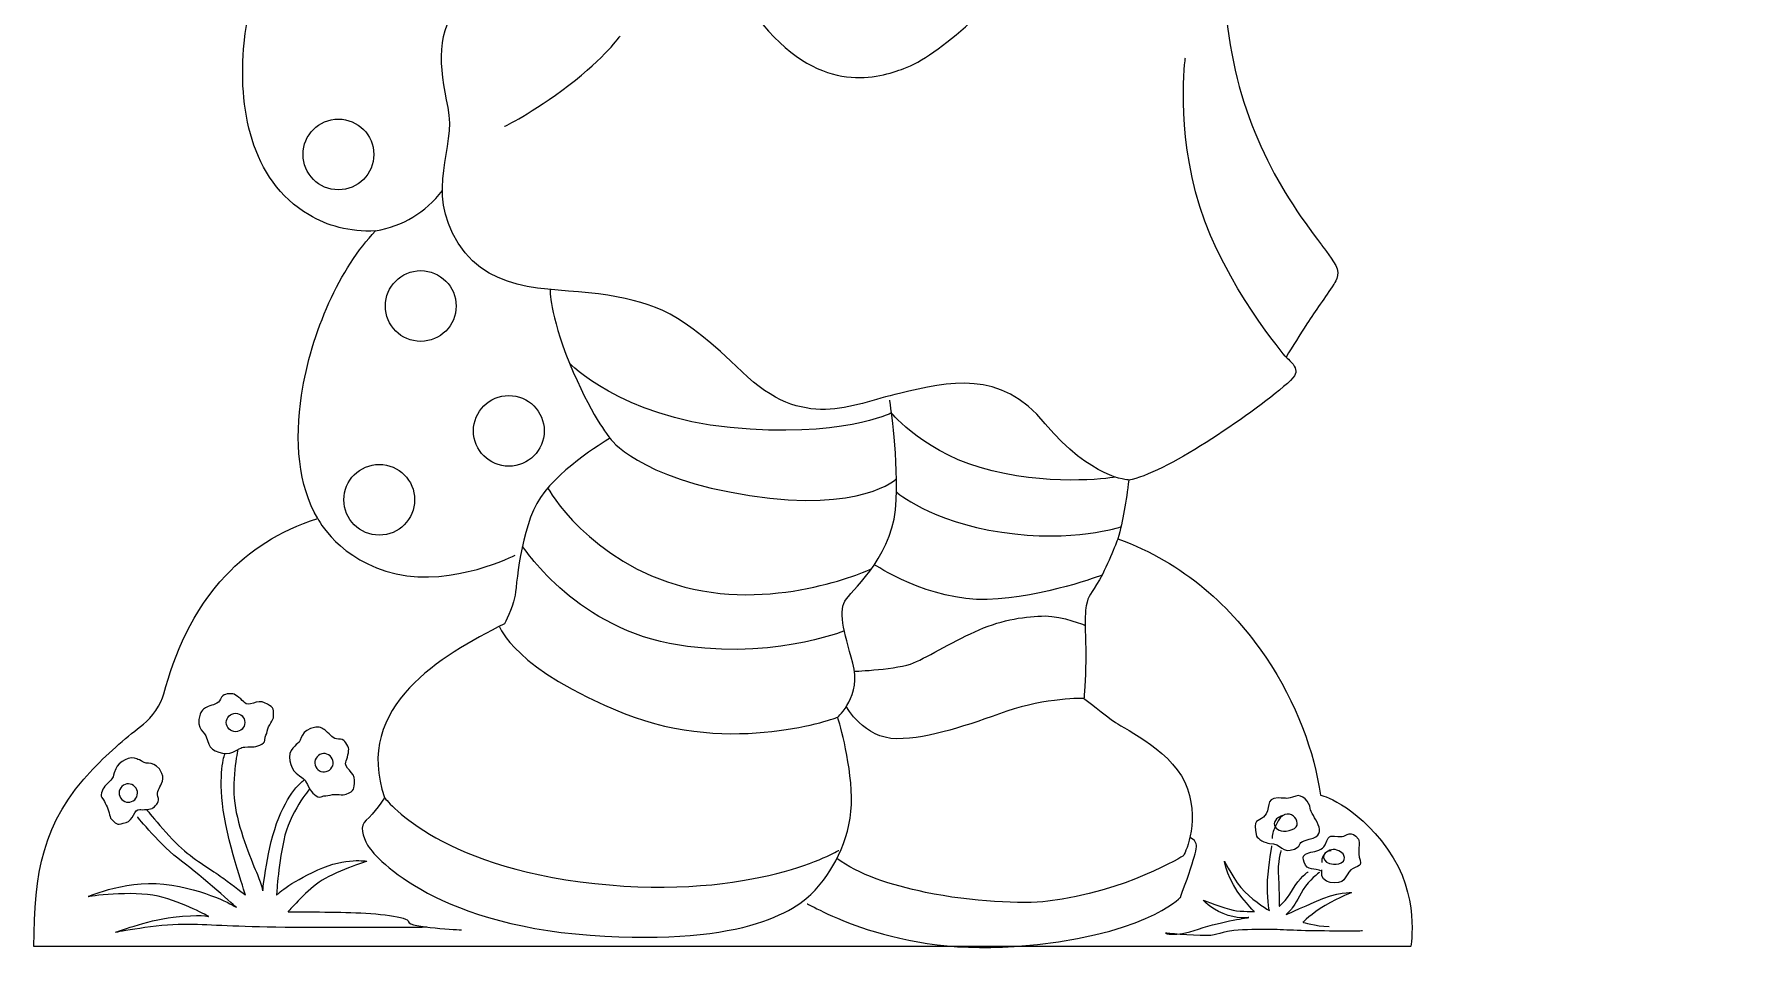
# Model space of a CAD drawing. Header units: centimetres. Extents: x -4.9 to 0.27, y 3.26 to 11.11.
# Drawn here: x -4.9 to 0.27, y 3.26 to 6.07 of the extents above; entities that cross this region are included whole.
import ezdxf

# ---------------------------------------------------------------- set-up
doc = ezdxf.new("R2010")
doc.units = ezdxf.units.CM
doc.header["$MEASUREMENT"] = 0
doc.layers.add('Layer 1', color=7, linetype='Continuous')

msp = doc.modelspace()

# ---------------------------------------------------------------- linework, layer by layer
at = {"layer": 'Layer 1', "color": 140, "lineweight": 9}
for centre, major_axis in [((-3.97601, 5.69934), (0, 0.10783)), ((-3.72515, 5.23726), (0, 0.10783)), ((-3.45669, 4.85657), (0, 0.10783)), ((-3.85168, 4.64643), (0, 0.10783)), ((-4.2896, 3.9675), (0, 0.02806))]:
    msp.add_ellipse(centre, major_axis=major_axis, ratio=1, dxfattribs=at)
at = {"layer": 'Layer 1', "color": 240, "lineweight": 9}
msp.add_open_spline([(-3.03669, 10.28664), (-3.05886, 10.40665), (-3.04176, 10.52681), (-2.99245, 10.61929), (-2.99245, 10.61929), (-2.94226, 10.71338), (-2.85872, 10.77883), (-2.74924, 10.78628), (-2.74924, 10.78628), (-2.70774, 10.78911), (-2.66509, 10.78342), (-2.62409, 10.77076), (-2.62409, 10.77076), (-2.57431, 10.71295), (-2.51425, 10.68523), (-2.45302, 10.68545), (-2.45302, 10.68545), (-2.39227, 10.68566), (-2.34124, 10.70422), (-2.29901, 10.74408), (-2.29901, 10.74408), (-2.25669, 10.78403), (-2.22321, 10.84542), (-2.22534, 10.90605), (-2.22534, 10.90605), (-2.22775, 10.97454), (-2.27105, 11.02186), (-2.32753, 11.04808), (-2.32753, 11.04808), (-2.39562, 11.07968), (-2.48293, 11.08067), (-2.54102, 11.05129), (-2.54102, 11.05129), (-2.70768, 11.10604), (-2.86444, 11.10103), (-2.99476, 11.04197), (-2.99476, 11.04197), (-3.1319, 10.9798), (-3.23979, 10.85775), (-3.29909, 10.68245), (-3.29909, 10.68245), (-3.33284, 10.58269), (-3.34769, 10.51182), (-3.34861, 10.36467), (-3.34861, 10.36467), (-3.41884, 10.39136), (-3.49546, 10.3822), (-3.54277, 10.31068), (-3.54277, 10.31068), (-3.59008, 10.23916), (-3.58237, 10.13462), (-3.57027, 10.0444), (-3.57027, 10.0444), (-3.55816, 9.95418), (-3.52847, 9.91457), (-3.52847, 9.91457), (-3.52847, 9.91457), (-3.5291, 9.89233), (-3.53516, 9.84138), (-3.49712, 9.75996), (-3.49712, 9.75996), (-3.51786, 9.7262), (-3.56208, 9.72201), (-3.59418, 9.72938), (-3.59418, 9.72938), (-3.6342, 9.73856), (-3.6658, 9.78109), (-3.69464, 9.80889), (-3.69464, 9.80889), (-3.72347, 9.8367), (-3.81015, 9.8925), (-3.91909, 9.86388), (-3.91909, 9.86388), (-4.02802, 9.83527), (-4.15343, 9.70214), (-4.21394, 9.61631), (-4.21394, 9.61631), (-4.29819, 9.49684), (-4.35226, 9.40248), (-4.36434, 9.2892), (-4.36434, 9.2892), (-4.37078, 9.22873), (-4.36527, 9.16286), (-4.34597, 9.08489), (-4.34597, 9.08489), (-4.34597, 9.08489), (-4.40429, 8.92974), (-4.25685, 8.87582), (-4.25685, 8.87582), (-4.10941, 8.82191), (-3.96307, 8.93855), (-3.96527, 9.03537), (-3.96527, 9.03537), (-3.96748, 9.13219), (-4.0368, 9.1839), (-4.0709, 9.1905), (-4.0709, 9.1905), (-4.10501, 9.19711), (-4.11381, 9.19821), (-4.11381, 9.19821), (-4.11381, 9.19821), (-4.11381, 9.19821), (-4.12483, 9.23447), (-4.06871, 9.34121), (-4.06871, 9.34121), (-4.01259, 9.44793), (-3.90256, 9.52385), (-3.84975, 9.52275), (-3.84975, 9.52275), (-3.79695, 9.52165), (-3.77055, 9.45893), (-3.76944, 9.43253), (-3.76944, 9.43253), (-3.76834, 9.40612), (-3.76944, 9.39512), (-3.76944, 9.39512), (-3.76944, 9.39512), (-3.76944, 9.39512), (-3.88939, 9.21356), (-3.9554, 8.81967), (-3.9554, 8.81967), (-4.00803, 8.50562), (-3.96243, 8.08082), (-3.77375, 7.71574), (-3.77375, 7.71574), (-3.66938, 7.51377), (-3.5212, 7.33008), (-3.32165, 7.19351), (-3.32165, 7.19351), (-3.44557, 7.14056), (-3.66493, 7.04169), (-3.81896, 6.88764), (-3.81896, 6.88764), (-3.973, 6.7336), (-4.23265, 6.3595), (-4.26345, 6.03823), (-4.26345, 6.03823), (-4.28199, 5.84495), (-4.24621, 5.62281), (-4.06556, 5.51496), (-4.06556, 5.51496), (-4.01014, 5.48188), (-3.94261, 5.46268), (-3.86272, 5.46613), (-3.86272, 5.46613), (-3.96975, 5.35524), (-4.05946, 5.15825), (-4.08842, 4.9659), (-4.08842, 4.9659), (-4.10944, 4.82634), (-4.09849, 4.6892), (-4.039, 4.5892), (-4.039, 4.5892), (-4.15805, 4.55224), (-4.24903, 4.49041), (-4.31862, 4.41663), (-4.31862, 4.41663), (-4.42089, 4.3082), (-4.47696, 4.17389), (-4.50798, 4.05476), (-4.50798, 4.05476), (-4.51599, 4.024), (-4.54413, 3.98188), (-4.57041, 3.96201), (-4.57041, 3.96201), (-4.61553, 3.9279), (-4.67221, 3.88003), (-4.7242, 3.82528), (-4.7242, 3.82528), (-4.88054, 3.66069), (-4.90274, 3.50983), (-4.90378, 3.28426), (-4.90378, 3.28426), (-2.65708, 3.28426), (-2.82773, 3.28426), (-0.70851, 3.28426), (-0.70851, 3.28426), (-0.70851, 3.28426), (-0.67766, 3.44047), (-0.77888, 3.5813), (-0.77888, 3.5813), (-0.8801, 3.72213), (-0.98352, 3.74634), (-0.98352, 3.74634), (-0.98352, 3.74634), (-1.00151, 3.87521), (-1.05608, 4.02722), (-1.15012, 4.16628), (-1.15012, 4.16628), (-1.25332, 4.31886), (-1.39822, 4.45374), (-1.6004, 4.52755), (-1.6004, 4.52755), (-1.58538, 4.58322), (-1.57501, 4.64256), (-1.56775, 4.70678), (-1.56775, 4.70678), (-1.46285, 4.72333), (-1.20436, 4.89759), (-1.08392, 5.00129), (-1.08392, 5.00129), (-1.05532, 5.0277), (-1.05642, 5.0343), (-1.06082, 5.0486), (-1.06082, 5.0486), (-1.06522, 5.06291), (-1.08834, 5.08161), (-1.08834, 5.08161), (-1.08834, 5.08161), (-1.06725, 5.1153), (-1.04615, 5.14901), (-1.02506, 5.1827), (-1.02506, 5.1827), (-0.99755, 5.22304), (-0.97004, 5.26339), (-0.94254, 5.30373), (-0.94254, 5.30373), (-0.94254, 5.30373), (-0.91943, 5.33232), (-0.93703, 5.36094), (-0.93703, 5.36094), (-0.95464, 5.38955), (-0.97995, 5.42365), (-0.97995, 5.42365), (-0.97995, 5.42365), (-1.04837, 5.51171), (-1.11348, 5.61028), (-1.16515, 5.72454), (-1.16515, 5.72454), (-1.21635, 5.83779), (-1.25437, 5.96649), (-1.26932, 6.11569), (-1.26932, 6.11569), (-1.16352, 6.1199), (-1.08744, 6.11752), (-0.97224, 6.21581), (-0.97224, 6.21581), (-0.91537, 6.21288), (-0.87818, 6.21025), (-0.80226, 6.27737), (-0.80226, 6.27737), (-0.72634, 6.34448), (-0.65152, 6.46552), (-0.65152, 6.46552), (-0.65152, 6.46552), (-0.65152, 6.46552), (-0.57777, 6.38299), (-0.43694, 6.42149), (-0.43694, 6.42149), (-0.23895, 6.47563), (-0.21932, 6.66454), (-0.20266, 6.83619), (-0.20266, 6.83619), (-0.08536, 6.82546), (0.01372, 6.82473), (0.09749, 6.91761), (0.09749, 6.91761), (0.12126, 6.94397), (0.13905, 6.97406), (0.14511, 7.00348), (0.14511, 7.00348), (0.16052, 7.07829), (0.13851, 7.13441), (0.13851, 7.13441), (0.13851, 7.13441), (0.13851, 7.13441), (0.26944, 7.21799), (0.27165, 7.40064), (0.27165, 7.40064), (0.27385, 7.58329), (0.17923, 7.59648), (0.17923, 7.59648), (0.17923, 7.59648), (0.17923, 7.59648), (0.19936, 7.62119), (0.21059, 7.66447), (0.21059, 7.66447), (0.22209, 7.70883), (0.22425, 7.7727), (0.18583, 7.84954), (0.18583, 7.84954), (0.10991, 7.98598), (-0.01333, 7.96507), (-0.01333, 7.96507), (-0.01333, 7.96507), (-0.03261, 8.19196), (-0.24399, 8.28169), (-0.45011, 8.21592), (-0.45011, 8.21592), (-0.48414, 8.38603), (-0.55198, 8.58591), (-0.75143, 8.59605), (-0.75143, 8.59605), (-0.86443, 8.6018), (-0.9981, 8.50892), (-1.03766, 8.39964), (-1.03766, 8.39964), (-1.03766, 8.39964), (-1.10585, 8.47334), (-1.22909, 8.47114), (-1.22909, 8.47114), (-1.35232, 8.46893), (-1.41284, 8.41392), (-1.41284, 8.41392), (-1.41284, 8.41392), (-1.41803, 8.5445), (-1.45943, 8.60992), (-1.53384, 8.75713), (-1.53384, 8.75713), (-1.5993, 8.99006), (-1.73312, 9.44397), (-1.92936, 9.66535), (-1.92936, 9.66535), (-2.11343, 9.873), (-2.38057, 10.00623), (-2.63516, 10.00732), (-2.63516, 10.00732), (-2.63516, 10.00732), (-2.58564, 10.23145), (-2.69126, 10.39208), (-2.69126, 10.39208), (-2.73285, 10.45534), (-2.7787, 10.48466), (-2.82551, 10.48429), (-2.82551, 10.48429), (-2.89759, 10.48371), (-2.97199, 10.41271), (-3.03669, 10.28664)], degree=3, knots=[0, 0, 0, 0, 0.0120482, 0.0120482, 0.0120482, 0.0120482, 0.0240964, 0.0240964, 0.0240964, 0.0240964, 0.0361446, 0.0361446, 0.0361446, 0.0361446, 0.0481928, 0.0481928, 0.0481928, 0.0481928, 0.060241, 0.060241, 0.060241, 0.060241, 0.0722892, 0.0722892, 0.0722892, 0.0722892, 0.0843373, 0.0843373, 0.0843373, 0.0843373, 0.0963855, 0.0963855, 0.0963855, 0.0963855, 0.1084337, 0.1084337, 0.1084337, 0.1084337, 0.1204819, 0.1204819, 0.1204819, 0.1204819, 0.1325301, 0.1325301, 0.1325301, 0.1325301, 0.1445783, 0.1445783, 0.1445783, 0.1445783, 0.1566265, 0.1566265, 0.1566265, 0.1566265, 0.1686747, 0.1686747, 0.1686747, 0.1686747, 0.1807229, 0.1807229, 0.1807229, 0.1807229, 0.1927711, 0.1927711, 0.1927711, 0.1927711, 0.2048193, 0.2048193, 0.2048193, 0.2048193, 0.2168675, 0.2168675, 0.2168675, 0.2168675, 0.2289157, 0.2289157, 0.2289157, 0.2289157, 0.2409639, 0.2409639, 0.2409639, 0.2409639, 0.253012, 0.253012, 0.253012, 0.253012, 0.2650602, 0.2650602, 0.2650602, 0.2650602, 0.2771084, 0.2771084, 0.2771084, 0.2771084, 0.2891566, 0.2891566, 0.2891566, 0.2891566, 0.3012048, 0.3012048, 0.3012048, 0.3012048, 0.313253, 0.313253, 0.313253, 0.313253, 0.3253012, 0.3253012, 0.3253012, 0.3253012, 0.3373494, 0.3373494, 0.3373494, 0.3373494, 0.3493976, 0.3493976, 0.3493976, 0.3493976, 0.3614458, 0.3614458, 0.3614458, 0.3614458, 0.373494, 0.373494, 0.373494, 0.373494, 0.3855422, 0.3855422, 0.3855422, 0.3855422, 0.3975904, 0.3975904, 0.3975904, 0.3975904, 0.4096386, 0.4096386, 0.4096386, 0.4096386, 0.4216867, 0.4216867, 0.4216867, 0.4216867, 0.4337349, 0.4337349, 0.4337349, 0.4337349, 0.4457831, 0.4457831, 0.4457831, 0.4457831, 0.4578313, 0.4578313, 0.4578313, 0.4578313, 0.4698795, 0.4698795, 0.4698795, 0.4698795, 0.4819277, 0.4819277, 0.4819277, 0.4819277, 0.4939759, 0.4939759, 0.4939759, 0.4939759, 0.5060241, 0.5060241, 0.5060241, 0.5060241, 0.5180723, 0.5180723, 0.5180723, 0.5180723, 0.5301205, 0.5301205, 0.5301205, 0.5301205, 0.5421687, 0.5421687, 0.5421687, 0.5421687, 0.5542169, 0.5542169, 0.5542169, 0.5542169, 0.5662651, 0.5662651, 0.5662651, 0.5662651, 0.5783133, 0.5783133, 0.5783133, 0.5783133, 0.5903614, 0.5903614, 0.5903614, 0.5903614, 0.6024096, 0.6024096, 0.6024096, 0.6024096, 0.6144578, 0.6144578, 0.6144578, 0.6144578, 0.626506, 0.626506, 0.626506, 0.626506, 0.6385542, 0.6385542, 0.6385542, 0.6385542, 0.6506024, 0.6506024, 0.6506024, 0.6506024, 0.6626506, 0.6626506, 0.6626506, 0.6626506, 0.6746988, 0.6746988, 0.6746988, 0.6746988, 0.686747, 0.686747, 0.686747, 0.686747, 0.6987952, 0.6987952, 0.6987952, 0.6987952, 0.7108434, 0.7108434, 0.7108434, 0.7108434, 0.7228916, 0.7228916, 0.7228916, 0.7228916, 0.7349398, 0.7349398, 0.7349398, 0.7349398, 0.746988, 0.746988, 0.746988, 0.746988, 0.7590361, 0.7590361, 0.7590361, 0.7590361, 0.7710843, 0.7710843, 0.7710843, 0.7710843, 0.7831325, 0.7831325, 0.7831325, 0.7831325, 0.7951807, 0.7951807, 0.7951807, 0.7951807, 0.8072289, 0.8072289, 0.8072289, 0.8072289, 0.8192771, 0.8192771, 0.8192771, 0.8192771, 0.8313253, 0.8313253, 0.8313253, 0.8313253, 0.8433735, 0.8433735, 0.8433735, 0.8433735, 0.8554217, 0.8554217, 0.8554217, 0.8554217, 0.8674699, 0.8674699, 0.8674699, 0.8674699, 0.8795181, 0.8795181, 0.8795181, 0.8795181, 0.8915663, 0.8915663, 0.8915663, 0.8915663, 0.9036145, 0.9036145, 0.9036145, 0.9036145, 0.9156627, 0.9156627, 0.9156627, 0.9156627, 0.9277108, 0.9277108, 0.9277108, 0.9277108, 0.939759, 0.939759, 0.939759, 0.939759, 0.9518072, 0.9518072, 0.9518072, 0.9518072, 0.9638554, 0.9638554, 0.9638554, 0.9638554, 0.9759036, 0.9759036, 0.9759036, 0.9759036, 1, 1, 1, 1], dxfattribs=at)
at = {"layer": 'Layer 1', "color": 140, "lineweight": 9}
for points, knots in [([(-2.67248, 7.05014), (-2.67248, 7.05014), (-2.75931, 6.97343), (-2.81212, 6.79078), (-2.81212, 6.79078), (-2.86494, 6.60813), (-2.86496, 6.31546), (-2.68231, 6.09541), (-2.68231, 6.09541), (-2.49966, 5.87535), (-2.32801, 5.93476), (-2.2532, 5.96117), (-2.2532, 5.96117), (-2.15037, 5.99747), (-1.95796, 6.17134), (-1.82869, 6.342), (-1.82869, 6.342), (-1.75916, 6.4338), (-1.70789, 6.52468), (-1.69866, 6.5927)], [0, 0, 0, 0, 0.1666667, 0.1666667, 0.1666667, 0.1666667, 0.3333333, 0.3333333, 0.3333333, 0.3333333, 0.5, 0.5, 0.5, 0.5, 0.6666667, 0.6666667, 0.6666667, 0.6666667, 1, 1, 1, 1]), ([(-1.56775, 4.70678), (-1.56775, 4.70678), (-1.68316, 4.71109), (-1.8218, 4.87833), (-1.8218, 4.87833), (-1.96043, 5.04557), (-2.11448, 5.00597), (-2.26631, 4.97076), (-2.26631, 4.97076), (-2.41814, 4.93555), (-2.55678, 4.85411), (-2.74602, 5.03675), (-2.74602, 5.03675), (-2.93527, 5.21939), (-3.00568, 5.24361), (-3.15531, 5.27001), (-3.15531, 5.27001), (-3.30495, 5.2964), (-3.50739, 5.26337), (-3.61081, 5.42841), (-3.61081, 5.42841), (-3.71424, 5.59346), (-3.61524, 5.71667), (-3.64163, 5.84211), (-3.64163, 5.84211), (-3.66803, 5.96754), (-3.68123, 6.08637), (-3.59981, 6.15459), (-3.59981, 6.15459), (-3.51839, 6.2228), (-3.37756, 6.20519), (-3.25652, 6.2294), (-3.25652, 6.2294), (-3.07423, 6.26587), (-2.9411, 6.35845), (-2.8408, 6.51092)], [0, 0, 0, 0, 0.1, 0.1, 0.1, 0.1, 0.2, 0.2, 0.2, 0.2, 0.3, 0.3, 0.3, 0.3, 0.4, 0.4, 0.4, 0.4, 0.5, 0.5, 0.5, 0.5, 0.6, 0.6, 0.6, 0.6, 0.7, 0.7, 0.7, 0.7, 0.8, 0.8, 0.8, 0.8, 1, 1, 1, 1]), ([(-3.46996, 5.78489), (-3.46996, 5.78489), (-3.38635, 5.82448), (-3.27412, 5.91031), (-3.27412, 5.91031), (-3.16189, 5.99614), (-3.11788, 6.05996), (-3.11788, 6.05996)], [0, 0, 0, 0, 0.3333333, 0.3333333, 0.3333333, 0.3333333, 1, 1, 1, 1]), ([(-1.08834, 5.08161), (-1.08834, 5.08161), (-1.2761, 5.30084), (-1.35091, 5.54069), (-1.35091, 5.54069), (-1.42572, 5.78055), (-1.39491, 5.99401), (-1.39491, 5.99401)], [0, 0, 0, 0, 0.3333333, 0.3333333, 0.3333333, 0.3333333, 1, 1, 1, 1]), ([(-3.3309, 5.28747), (-3.3309, 5.28747), (-3.33352, 5.21494), (-3.27191, 5.0631), (-3.27191, 5.0631), (-3.21031, 4.91126), (-3.14869, 4.83425), (-3.14869, 4.83425), (-3.14869, 4.83425), (-3.14869, 4.83425), (-3.29611, 4.74841), (-3.35992, 4.65378), (-3.35992, 4.65378), (-3.42373, 4.55916), (-3.43253, 4.37872), (-3.43913, 4.34791), (-3.43913, 4.34791), (-3.44574, 4.3171), (-3.46994, 4.26869), (-3.46994, 4.26869), (-3.46994, 4.26869), (-3.56974, 4.21879), (-3.68185, 4.15591), (-3.75934, 4.07295), (-3.75934, 4.07295), (-3.84044, 3.98613), (-3.88366, 3.87732), (-3.83522, 3.73838), (-3.83522, 3.73838), (-3.83522, 3.73838), (-3.68339, 3.52931), (-3.19488, 3.4765), (-3.19488, 3.4765), (-2.70636, 3.42368), (-2.45109, 3.57772), (-2.45109, 3.57772)], [0, 0, 0, 0, 0.1, 0.1, 0.1, 0.1, 0.2, 0.2, 0.2, 0.2, 0.3, 0.3, 0.3, 0.3, 0.4, 0.4, 0.4, 0.4, 0.5, 0.5, 0.5, 0.5, 0.6, 0.6, 0.6, 0.6, 0.7, 0.7, 0.7, 0.7, 0.8, 0.8, 0.8, 0.8, 1, 1, 1, 1]), ([(-2.29033, 4.91098), (-2.29033, 4.91098), (-2.44775, 4.83354), (-2.78223, 4.86654), (-2.78223, 4.86654), (-3.11671, 4.89955), (-3.27191, 5.0631), (-3.27191, 5.0631)], [0, 0, 0, 0, 0.3333333, 0.3333333, 0.3333333, 0.3333333, 1, 1, 1, 1]), ([(-3.83522, 3.73838), (-3.83522, 3.73838), (-3.86932, 3.68774), (-3.89133, 3.67014), (-3.89133, 3.67014), (-3.91334, 3.65253), (-3.90123, 3.62063), (-3.88693, 3.59312), (-3.88693, 3.59312), (-3.87263, 3.5656), (-3.69545, 3.35404), (-3.20914, 3.31915), (-3.20914, 3.31915), (-2.72283, 3.28426), (-2.57319, 3.40058), (-2.51818, 3.46219), (-2.51818, 3.46219), (-2.46317, 3.52379), (-2.41037, 3.62282), (-2.41256, 3.73945), (-2.41256, 3.73945), (-2.41476, 3.85608), (-2.45437, 3.98371), (-2.45437, 3.98371), (-2.45437, 3.98371), (-2.45437, 3.98371), (-2.37958, 4.0497), (-2.40818, 4.14872), (-2.40818, 4.14872), (-2.43678, 4.24774), (-2.45439, 4.30935), (-2.42798, 4.34456), (-2.42798, 4.34456), (-2.40157, 4.37977), (-2.28055, 4.48321), (-2.27615, 4.64605), (-2.27615, 4.64605), (-2.27175, 4.80889), (-2.29595, 4.94972), (-2.29595, 4.94972)], [0, 0, 0, 0, 0.0909091, 0.0909091, 0.0909091, 0.0909091, 0.1818182, 0.1818182, 0.1818182, 0.1818182, 0.2727273, 0.2727273, 0.2727273, 0.2727273, 0.3636364, 0.3636364, 0.3636364, 0.3636364, 0.4545455, 0.4545455, 0.4545455, 0.4545455, 0.5454545, 0.5454545, 0.5454545, 0.5454545, 0.6363636, 0.6363636, 0.6363636, 0.6363636, 0.7272727, 0.7272727, 0.7272727, 0.7272727, 0.8181818, 0.8181818, 0.8181818, 0.8181818, 1, 1, 1, 1]), ([(-1.60758, 4.71561), (-1.60758, 4.71561), (-1.78101, 4.68608), (-1.98345, 4.73449), (-1.98345, 4.73449), (-2.18589, 4.78291), (-2.29033, 4.91098), (-2.29033, 4.91098)], [0, 0, 0, 0, 0.3333333, 0.3333333, 0.3333333, 0.3333333, 1, 1, 1, 1]), ([(-3.14869, 4.83425), (-3.14869, 4.83425), (-3.06609, 4.71251), (-2.72281, 4.6597), (-2.72281, 4.6597), (-2.37953, 4.6069), (-2.2758, 4.71043), (-2.2758, 4.71043)], [0, 0, 0, 0, 0.3333333, 0.3333333, 0.3333333, 0.3333333, 1, 1, 1, 1]), ([(-3.33815, 4.68224), (-3.33815, 4.68224), (-3.21132, 4.45505), (-2.92086, 4.38023), (-2.92086, 4.38023), (-2.63039, 4.30542), (-2.35153, 4.43631), (-2.35153, 4.43631)], [0, 0, 0, 0, 0.3333333, 0.3333333, 0.3333333, 0.3333333, 1, 1, 1, 1]), ([(-2.27569, 4.67059), (-2.27569, 4.67059), (-2.17268, 4.58046), (-1.95483, 4.54745), (-1.95483, 4.54745), (-1.73699, 4.51445), (-1.59124, 4.56444), (-1.59124, 4.56444)], [0, 0, 0, 0, 0.3333333, 0.3333333, 0.3333333, 0.3333333, 1, 1, 1, 1]), ([(-4.039, 4.5892), (-4.039, 4.5892), (-3.97389, 4.46018), (-3.80005, 4.42056), (-3.80005, 4.42056), (-3.62621, 4.38095), (-3.43697, 4.47777), (-3.43697, 4.47777)], [0, 0, 0, 0, 0.3333333, 0.3333333, 0.3333333, 0.3333333, 1, 1, 1, 1]), ([(-2.43432, 4.24652), (-2.43432, 4.24652), (-2.6722, 4.15139), (-2.96707, 4.20861), (-2.96707, 4.20861), (-3.26193, 4.26583), (-3.41538, 4.50538), (-3.41538, 4.50538)], [0, 0, 0, 0, 0.3333333, 0.3333333, 0.3333333, 0.3333333, 1, 1, 1, 1]), ([(-1.6004, 4.52755), (-1.6004, 4.52755), (-1.6314, 4.44798), (-1.65671, 4.40287), (-1.65671, 4.40287), (-1.68202, 4.35776), (-1.69082, 4.35665), (-1.69742, 4.32364), (-1.69742, 4.32364), (-1.70403, 4.29064), (-1.69741, 4.2026), (-1.69851, 4.15309), (-1.69851, 4.15309), (-1.69961, 4.10358), (-1.70401, 4.04086), (-1.70401, 4.04086), (-1.70401, 4.04086), (-1.70401, 4.04086), (-1.638, 3.9886), (-1.60829, 3.96769), (-1.60829, 3.96769), (-1.57858, 3.94678), (-1.42563, 3.87639), (-1.38822, 3.76526), (-1.38822, 3.76526), (-1.35082, 3.65413), (-1.40033, 3.5617), (-1.40033, 3.5617), (-1.40033, 3.5617), (-1.40033, 3.5617), (-1.57695, 3.45091), (-1.81421, 3.42267), (-1.81421, 3.42267), (-1.8924, 3.41336), (-2.04389, 3.42031), (-2.18715, 3.44962), (-2.18715, 3.44962), (-2.29212, 3.47109), (-2.39268, 3.50458), (-2.45676, 3.55249)], [0, 0, 0, 0, 0.0909091, 0.0909091, 0.0909091, 0.0909091, 0.1818182, 0.1818182, 0.1818182, 0.1818182, 0.2727273, 0.2727273, 0.2727273, 0.2727273, 0.3636364, 0.3636364, 0.3636364, 0.3636364, 0.4545455, 0.4545455, 0.4545455, 0.4545455, 0.5454545, 0.5454545, 0.5454545, 0.5454545, 0.6363636, 0.6363636, 0.6363636, 0.6363636, 0.7272727, 0.7272727, 0.7272727, 0.7272727, 0.8181818, 0.8181818, 0.8181818, 0.8181818, 1, 1, 1, 1]), ([(-1.64935, 4.41661), (-1.64935, 4.41661), (-1.82281, 4.34938), (-1.99885, 4.34279), (-1.99885, 4.34279), (-2.17489, 4.33619), (-2.34284, 4.4489), (-2.34284, 4.4489)], [0, 0, 0, 0, 0.3333333, 0.3333333, 0.3333333, 0.3333333, 1, 1, 1, 1]), ([(-3.48603, 4.26058), (-3.48603, 4.26058), (-3.43797, 4.1272), (-3.10569, 3.99516), (-3.10569, 3.99516), (-2.77342, 3.86312), (-2.45437, 3.98371), (-2.45437, 3.98371)], [0, 0, 0, 0, 0.3333333, 0.3333333, 0.3333333, 0.3333333, 1, 1, 1, 1]), ([(-2.40294, 4.12363), (-2.40294, 4.12363), (-2.26952, 4.12935), (-2.2233, 4.14915), (-2.2233, 4.14915), (-2.17709, 4.16895), (-2.09346, 4.21956), (-2.02305, 4.25037), (-2.02305, 4.25037), (-1.95264, 4.28118), (-1.87782, 4.29218), (-1.82281, 4.29218), (-1.82281, 4.29218), (-1.76779, 4.29218), (-1.70035, 4.26365), (-1.70035, 4.26365)], [0, 0, 0, 0, 0.2, 0.2, 0.2, 0.2, 0.4, 0.4, 0.4, 0.4, 0.6, 0.6, 0.6, 0.6, 1, 1, 1, 1]), ([(-4.33511, 4.03882), (-4.32788, 4.0555), (-4.31383, 4.0555), (-4.2973, 4.05447), (-4.2973, 4.05447), (-4.29019, 4.05402), (-4.26749, 4.03491), (-4.2625, 4.02801), (-4.2625, 4.02801), (-4.2521, 4.01362), (-4.22045, 4.0394), (-4.20083, 4.02787), (-4.20083, 4.02787), (-4.17529, 4.01286), (-4.17301, 4.01545), (-4.17346, 3.98624), (-4.17346, 3.98624), (-4.17363, 3.9756), (-4.1901, 3.95876), (-4.19272, 3.94144), (-4.19272, 3.94144), (-4.19443, 3.93006), (-4.19939, 3.92817), (-4.19987, 3.91357), (-4.19987, 3.91357), (-4.2003, 3.9007), (-4.22741, 3.89361), (-4.23733, 3.89326), (-4.23733, 3.89326), (-4.28424, 3.89158), (-4.25837, 3.89489), (-4.29802, 3.87704), (-4.29802, 3.87704), (-4.32072, 3.86682), (-4.36488, 3.87841), (-4.37077, 3.90188), (-4.37077, 3.90188), (-4.37135, 3.90417), (-4.3772, 3.91454), (-4.37767, 3.92031), (-4.37767, 3.92031), (-4.37921, 3.93933), (-4.41365, 3.94357), (-4.39728, 3.99294), (-4.39728, 3.99294), (-4.39295, 4.00592), (-4.38353, 4.01175), (-4.37319, 4.01583), (-4.37319, 4.01583), (-4.35833, 4.0217), (-4.34154, 4.02401), (-4.33511, 4.03882)], [0, 0, 0, 0, 0.0714286, 0.0714286, 0.0714286, 0.0714286, 0.1428571, 0.1428571, 0.1428571, 0.1428571, 0.2142857, 0.2142857, 0.2142857, 0.2142857, 0.2857143, 0.2857143, 0.2857143, 0.2857143, 0.3571429, 0.3571429, 0.3571429, 0.3571429, 0.4285714, 0.4285714, 0.4285714, 0.4285714, 0.5, 0.5, 0.5, 0.5, 0.5714286, 0.5714286, 0.5714286, 0.5714286, 0.6428571, 0.6428571, 0.6428571, 0.6428571, 0.7142857, 0.7142857, 0.7142857, 0.7142857, 0.7857143, 0.7857143, 0.7857143, 0.7857143, 0.8571429, 0.8571429, 0.8571429, 0.8571429, 1, 1, 1, 1]), ([(-1.70401, 4.04086), (-1.70401, 4.04086), (-1.8206, 4.0435), (-1.93943, 4.00169), (-1.93943, 4.00169), (-2.05825, 3.95988), (-2.17268, 3.91808), (-2.2739, 3.91808), (-2.2739, 3.91808), (-2.37512, 3.91808), (-2.42813, 4.01596), (-2.42813, 4.01596)], [0, 0, 0, 0, 0.25, 0.25, 0.25, 0.25, 0.5, 0.5, 0.5, 0.5, 1, 1, 1, 1]), ([(-3.97593, 3.91704), (-3.95776, 3.91787), (-3.95159, 3.90524), (-3.94526, 3.88994), (-3.94526, 3.88994), (-3.94255, 3.88335), (-3.94975, 3.85457), (-3.95376, 3.84705), (-3.95376, 3.84705), (-3.96213, 3.83139), (-3.92507, 3.81427), (-3.92682, 3.79158), (-3.92682, 3.79158), (-3.92909, 3.76205), (-3.92576, 3.76114), (-3.95221, 3.74872), (-3.95221, 3.74872), (-3.96184, 3.7442), (-3.98421, 3.7516), (-4.00091, 3.74635), (-4.00091, 3.74635), (-4.01189, 3.7429), (-4.01577, 3.74653), (-4.02909, 3.74055), (-4.02909, 3.74055), (-4.04085, 3.73528), (-4.05911, 3.75653), (-4.06378, 3.76529), (-4.06378, 3.76529), (-4.08589, 3.80671), (-4.07155, 3.78491), (-4.105, 3.8127), (-4.105, 3.8127), (-4.12415, 3.82861), (-4.13311, 3.87337), (-4.11462, 3.88897), (-4.11462, 3.88897), (-4.11281, 3.8905), (-4.10606, 3.90031), (-4.10108, 3.90326), (-4.10108, 3.90326), (-4.08467, 3.91299), (-4.09598, 3.9458), (-4.04444, 3.95276), (-4.04444, 3.95276), (-4.03087, 3.95457), (-4.0215, 3.94866), (-4.01329, 3.94117), (-4.01329, 3.94117), (-4.00149, 3.93039), (-3.99205, 3.91632), (-3.97593, 3.91704)], [0, 0, 0, 0, 0.0714286, 0.0714286, 0.0714286, 0.0714286, 0.1428571, 0.1428571, 0.1428571, 0.1428571, 0.2142857, 0.2142857, 0.2142857, 0.2142857, 0.2857143, 0.2857143, 0.2857143, 0.2857143, 0.3571429, 0.3571429, 0.3571429, 0.3571429, 0.4285714, 0.4285714, 0.4285714, 0.4285714, 0.5, 0.5, 0.5, 0.5, 0.5714286, 0.5714286, 0.5714286, 0.5714286, 0.6428571, 0.6428571, 0.6428571, 0.6428571, 0.7142857, 0.7142857, 0.7142857, 0.7142857, 0.7857143, 0.7857143, 0.7857143, 0.7857143, 0.8571429, 0.8571429, 0.8571429, 0.8571429, 1, 1, 1, 1]), ([(-4.28313, 3.88426), (-4.28313, 3.88426), (-4.30331, 3.78203), (-4.2901, 3.70722), (-4.2901, 3.70722), (-4.2769, 3.63241), (-4.23731, 3.53784), (-4.223, 3.5037), (-4.223, 3.5037), (-4.20868, 3.46957), (-4.20648, 3.45416), (-4.20648, 3.45416), (-4.20648, 3.45416), (-4.20648, 3.45416), (-4.19328, 3.58841), (-4.15807, 3.67642), (-4.15807, 3.67642), (-4.12286, 3.76444), (-4.07939, 3.79334), (-4.07939, 3.79334)], [0, 0, 0, 0, 0.1666667, 0.1666667, 0.1666667, 0.1666667, 0.3333333, 0.3333333, 0.3333333, 0.3333333, 0.5, 0.5, 0.5, 0.5, 0.6666667, 0.6666667, 0.6666667, 0.6666667, 1, 1, 1, 1]), ([(-4.52591, 3.74163), (-4.52003, 3.7258), (-4.52943, 3.71677), (-4.54117, 3.70684), (-4.54117, 3.70684), (-4.54621, 3.70257), (-4.57369, 3.70077), (-4.58147, 3.70218), (-4.58147, 3.70218), (-4.59769, 3.70513), (-4.6023, 3.66753), (-4.62285, 3.66263), (-4.62285, 3.66263), (-4.6496, 3.65626), (-4.64946, 3.65306), (-4.66793, 3.67291), (-4.66793, 3.67291), (-4.67466, 3.68014), (-4.67447, 3.70201), (-4.68385, 3.71528), (-4.68385, 3.71528), (-4.69001, 3.724), (-4.68791, 3.72846), (-4.69697, 3.73854), (-4.69697, 3.73854), (-4.70496, 3.74743), (-4.69137, 3.7696), (-4.68495, 3.77621), (-4.68495, 3.77621), (-4.65462, 3.8075), (-4.66982, 3.78865), (-4.65475, 3.82609), (-4.65475, 3.82609), (-4.64612, 3.84753), (-4.6091, 3.86815), (-4.59007, 3.85623), (-4.59007, 3.85623), (-4.5882, 3.85507), (-4.57762, 3.85189), (-4.5736, 3.84833), (-4.5736, 3.84833), (-4.56034, 3.83658), (-4.53456, 3.85589), (-4.51378, 3.81231), (-4.51378, 3.81231), (-4.50833, 3.80083), (-4.51089, 3.79087), (-4.51519, 3.78149), (-4.51519, 3.78149), (-4.52137, 3.76801), (-4.53113, 3.75568), (-4.52591, 3.74163)], [0, 0, 0, 0, 0.0714286, 0.0714286, 0.0714286, 0.0714286, 0.1428571, 0.1428571, 0.1428571, 0.1428571, 0.2142857, 0.2142857, 0.2142857, 0.2142857, 0.2857143, 0.2857143, 0.2857143, 0.2857143, 0.3571429, 0.3571429, 0.3571429, 0.3571429, 0.4285714, 0.4285714, 0.4285714, 0.4285714, 0.5, 0.5, 0.5, 0.5, 0.5714286, 0.5714286, 0.5714286, 0.5714286, 0.6428571, 0.6428571, 0.6428571, 0.6428571, 0.7142857, 0.7142857, 0.7142857, 0.7142857, 0.7857143, 0.7857143, 0.7857143, 0.7857143, 0.8571429, 0.8571429, 0.8571429, 0.8571429, 1, 1, 1, 1]), ([(-4.56099, 3.70232), (-4.56099, 3.70232), (-4.49038, 3.61374), (-4.44526, 3.57632), (-4.44526, 3.57632), (-4.40014, 3.5389), (-4.35173, 3.51141), (-4.32532, 3.4916), (-4.32532, 3.4916), (-4.29892, 3.47179), (-4.2593, 3.44209), (-4.2593, 3.44209), (-4.2593, 3.44209), (-4.2593, 3.44209), (-4.31872, 3.617), (-4.32971, 3.72043), (-4.32971, 3.72043), (-4.34071, 3.82385), (-4.32169, 3.8734), (-4.32169, 3.8734)], [0, 0, 0, 0, 0.1666667, 0.1666667, 0.1666667, 0.1666667, 0.3333333, 0.3333333, 0.3333333, 0.3333333, 0.5, 0.5, 0.5, 0.5, 0.6666667, 0.6666667, 0.6666667, 0.6666667, 1, 1, 1, 1]), ([(-3.99481, 3.85717), (-3.98801, 3.84325), (-3.99379, 3.82644), (-4.0077, 3.81964), (-4.0077, 3.81964), (-4.02162, 3.81284), (-4.03843, 3.81862), (-4.04523, 3.83254), (-4.04523, 3.83254), (-4.05203, 3.84645), (-4.04625, 3.86326), (-4.03233, 3.87006), (-4.03233, 3.87006), (-4.01842, 3.87686), (-4.00161, 3.87108), (-3.99481, 3.85717)], [0, 0, 0, 0, 0.2, 0.2, 0.2, 0.2, 0.4, 0.4, 0.4, 0.4, 0.6, 0.6, 0.6, 0.6, 1, 1, 1, 1]), ([(-4.59688, 3.73217), (-4.60805, 3.72144), (-4.62581, 3.7218), (-4.63654, 3.73297), (-4.63654, 3.73297), (-4.64727, 3.74415), (-4.64691, 3.76191), (-4.63574, 3.77264), (-4.63574, 3.77264), (-4.62456, 3.78337), (-4.6068, 3.78301), (-4.59607, 3.77184), (-4.59607, 3.77184), (-4.58534, 3.76066), (-4.5857, 3.7429), (-4.59688, 3.73217)], [0, 0, 0, 0, 0.2, 0.2, 0.2, 0.2, 0.4, 0.4, 0.4, 0.4, 0.6, 0.6, 0.6, 0.6, 1, 1, 1, 1]), ([(-4.06378, 3.76529), (-4.06378, 3.76529), (-4.12506, 3.69183), (-4.14266, 3.60821), (-4.14266, 3.60821), (-4.16027, 3.52458), (-4.16467, 3.44096), (-4.16467, 3.44096), (-4.16467, 3.44096), (-4.16467, 3.44096), (-4.12725, 3.47838), (-4.03924, 3.51799), (-4.03924, 3.51799), (-3.95122, 3.55759), (-3.8896, 3.54438), (-3.8896, 3.54438), (-3.8896, 3.54438), (-3.8896, 3.54438), (-3.99082, 3.51138), (-4.03484, 3.48057), (-4.03484, 3.48057), (-4.07885, 3.44976), (-4.12946, 3.39035), (-4.12946, 3.39035), (-4.12946, 3.39035), (-4.12946, 3.39035), (-4.01724, 3.39036), (-3.93802, 3.38815), (-3.93802, 3.38815), (-3.85879, 3.38595), (-3.76207, 3.37635), (-3.76198, 3.35954), (-3.76198, 3.35954), (-3.76189, 3.34273), (-3.60133, 3.33534), (-3.60133, 3.33534)], [0, 0, 0, 0, 0.1, 0.1, 0.1, 0.1, 0.2, 0.2, 0.2, 0.2, 0.3, 0.3, 0.3, 0.3, 0.4, 0.4, 0.4, 0.4, 0.5, 0.5, 0.5, 0.5, 0.6, 0.6, 0.6, 0.6, 0.7, 0.7, 0.7, 0.7, 0.8, 0.8, 0.8, 0.8, 1, 1, 1, 1]), ([(-1.17791, 3.62074), (-1.19069, 3.67673), (-1.17232, 3.66421), (-1.15688, 3.67887), (-1.15688, 3.67887), (-1.13041, 3.70402), (-1.15521, 3.73742), (-1.11254, 3.73742), (-1.11254, 3.73742), (-1.08188, 3.73742), (-1.08877, 3.73223), (-1.05886, 3.7433), (-1.05886, 3.7433), (-1.03983, 3.75036), (-1.01609, 3.72552), (-1.01478, 3.70556), (-1.01478, 3.70556), (-1.01342, 3.68444), (-0.94933, 3.62568), (-1.0173, 3.61147), (-1.0173, 3.61147), (-1.06004, 3.60253), (-1.0335, 3.59465), (-1.06264, 3.58177), (-1.06264, 3.58177), (-1.10045, 3.56508), (-1.10141, 3.59996), (-1.1385, 3.59878), (-1.1385, 3.59878), (-1.14957, 3.59843), (-1.17642, 3.61424), (-1.17791, 3.62074)], [0, 0, 0, 0, 0.1111111, 0.1111111, 0.1111111, 0.1111111, 0.2222222, 0.2222222, 0.2222222, 0.2222222, 0.3333333, 0.3333333, 0.3333333, 0.3333333, 0.4444444, 0.4444444, 0.4444444, 0.4444444, 0.5555556, 0.5555556, 0.5555556, 0.5555556, 0.6666667, 0.6666667, 0.6666667, 0.6666667, 0.7777778, 0.7777778, 0.7777778, 0.7777778, 1, 1, 1, 1]), ([(-1.09523, 3.68486), (-1.14782, 3.66996), (-1.12216, 3.62104), (-1.06954, 3.64086), (-1.06954, 3.64086), (-1.02463, 3.65779), (-1.08868, 3.72936), (-1.11868, 3.65565), (-1.11868, 3.65565), (-1.12598, 3.63771), (-1.13095, 3.63377), (-1.13053, 3.61424)], [0, 0, 0, 0, 0.25, 0.25, 0.25, 0.25, 0.5, 0.5, 0.5, 0.5, 1, 1, 1, 1]), ([(-3.70697, 3.34306), (-3.70697, 3.34306), (-4.02384, 3.34086), (-4.16688, 3.34306), (-4.16688, 3.34306), (-4.30991, 3.34527), (-4.36934, 3.35186), (-4.44855, 3.35186), (-4.44855, 3.35186), (-4.52776, 3.35186), (-4.6554, 3.32766), (-4.6554, 3.32766), (-4.6554, 3.32766), (-4.6554, 3.32766), (-4.56297, 3.36395), (-4.47936, 3.37386), (-4.47936, 3.37386), (-4.39574, 3.38377), (-4.37153, 3.37607), (-4.37153, 3.37607), (-4.37153, 3.37607), (-4.37153, 3.37607), (-4.44525, 3.41898), (-4.52557, 3.43768), (-4.52557, 3.43768), (-4.60589, 3.45639), (-4.73903, 3.43658), (-4.73903, 3.43658), (-4.73903, 3.43658), (-4.73903, 3.43658), (-4.61139, 3.49379), (-4.48376, 3.47179), (-4.48376, 3.47179), (-4.35613, 3.44978), (-4.28681, 3.40357), (-4.28681, 3.40357), (-4.28681, 3.40357), (-4.28681, 3.40357), (-4.39133, 3.49818), (-4.45405, 3.5444), (-4.45405, 3.5444), (-4.51677, 3.59062), (-4.58828, 3.67975), (-4.58828, 3.67975)], [0, 0, 0, 0, 0.0833333, 0.0833333, 0.0833333, 0.0833333, 0.1666667, 0.1666667, 0.1666667, 0.1666667, 0.25, 0.25, 0.25, 0.25, 0.3333333, 0.3333333, 0.3333333, 0.3333333, 0.4166667, 0.4166667, 0.4166667, 0.4166667, 0.5, 0.5, 0.5, 0.5, 0.5833333, 0.5833333, 0.5833333, 0.5833333, 0.6666667, 0.6666667, 0.6666667, 0.6666667, 0.75, 0.75, 0.75, 0.75, 0.8333333, 0.8333333, 0.8333333, 0.8333333, 1, 1, 1, 1]), ([(-0.97855, 3.51352), (-1.0041, 3.52747), (-1.02158, 3.51153), (-1.0333, 3.54179), (-1.0333, 3.54179), (-1.04991, 3.58473), (-0.98416, 3.56125), (-0.9693, 3.59447), (-0.9693, 3.59447), (-0.95184, 3.63351), (-0.95861, 3.61732), (-0.91684, 3.62024), (-0.91684, 3.62024), (-0.90616, 3.62098), (-0.88915, 3.64197), (-0.86766, 3.61132), (-0.86766, 3.61132), (-0.86246, 3.60391), (-0.87044, 3.56945), (-0.86274, 3.54785), (-0.86274, 3.54785), (-0.85375, 3.52263), (-0.88202, 3.53356), (-0.89666, 3.51071), (-0.89666, 3.51071), (-0.9005, 3.50475), (-0.9074, 3.49546), (-0.91224, 3.48825), (-0.91224, 3.48825), (-0.92342, 3.47159), (-0.98832, 3.4738), (-0.97963, 3.51345), (-0.97963, 3.51345), (-0.97917, 3.51555), (-0.97941, 3.51585), (-0.97941, 3.51783)], [0, 0, 0, 0, 0.1, 0.1, 0.1, 0.1, 0.2, 0.2, 0.2, 0.2, 0.3, 0.3, 0.3, 0.3, 0.4, 0.4, 0.4, 0.4, 0.5, 0.5, 0.5, 0.5, 0.6, 0.6, 0.6, 0.6, 0.7, 0.7, 0.7, 0.7, 0.8, 0.8, 0.8, 0.8, 1, 1, 1, 1]), ([(-2.5479, 3.41426), (-2.55702, 3.42595), (-2.30805, 3.25548), (-1.91635, 3.28426), (-1.91635, 3.28426), (-1.52465, 3.31303), (-1.41023, 3.43406), (-1.41023, 3.43406), (-1.41023, 3.43406), (-1.40581, 3.44721), (-1.38709, 3.49581), (-1.37408, 3.53698), (-1.37408, 3.53698), (-1.36513, 3.56529), (-1.35887, 3.59011), (-1.36181, 3.59745), (-1.36181, 3.59745), (-1.36839, 3.61396), (-1.38152, 3.616), (-1.38152, 3.616)], [0, 0, 0, 0, 0.1666667, 0.1666667, 0.1666667, 0.1666667, 0.3333333, 0.3333333, 0.3333333, 0.3333333, 0.5, 0.5, 0.5, 0.5, 0.6666667, 0.6666667, 0.6666667, 0.6666667, 1, 1, 1, 1]), ([(-0.85497, 3.33227), (-0.86444, 3.33055), (-0.97554, 3.3314), (-1.04184, 3.33313), (-1.04184, 3.33313), (-1.10815, 3.33486), (-1.13915, 3.33916), (-1.22096, 3.33486), (-1.22096, 3.33486), (-1.30276, 3.33055), (-1.28727, 3.31763), (-1.33205, 3.31763), (-1.33205, 3.31763), (-1.37682, 3.31763), (-1.45519, 3.32538), (-1.45519, 3.32538), (-1.45519, 3.32538), (-1.45519, 3.32538), (-1.4328, 3.31161), (-1.3553, 3.33744), (-1.3553, 3.33744), (-1.27779, 3.36327), (-1.20201, 3.37275), (-1.20201, 3.37275), (-1.20201, 3.37275), (-1.20201, 3.37275), (-1.23819, 3.36758), (-1.27952, 3.3848), (-1.27952, 3.3848), (-1.32085, 3.40203), (-1.34066, 3.42614), (-1.34066, 3.42614), (-1.34066, 3.42614), (-1.34066, 3.42614), (-1.27607, 3.4003), (-1.24937, 3.39514), (-1.24937, 3.39514), (-1.22268, 3.38997), (-1.18479, 3.39169), (-1.18479, 3.39169), (-1.18479, 3.39169), (-1.18479, 3.39169), (-1.18049, 3.38308), (-1.22268, 3.43389), (-1.22268, 3.43389), (-1.26488, 3.4847), (-1.27607, 3.54498), (-1.27607, 3.54498), (-1.27607, 3.54498), (-1.27607, 3.54498), (-1.24507, 3.48212), (-1.21407, 3.45111), (-1.21407, 3.45111), (-1.18306, 3.42011), (-1.13915, 3.39428), (-1.13915, 3.39428), (-1.13915, 3.39428), (-1.13915, 3.39428), (-1.14691, 3.43561), (-1.14432, 3.48642), (-1.14432, 3.48642), (-1.14173, 3.53723), (-1.1314, 3.59148), (-1.1314, 3.59148)], [0, 0, 0, 0, 0.0588235, 0.0588235, 0.0588235, 0.0588235, 0.1176471, 0.1176471, 0.1176471, 0.1176471, 0.1764706, 0.1764706, 0.1764706, 0.1764706, 0.2352941, 0.2352941, 0.2352941, 0.2352941, 0.2941176, 0.2941176, 0.2941176, 0.2941176, 0.3529412, 0.3529412, 0.3529412, 0.3529412, 0.4117647, 0.4117647, 0.4117647, 0.4117647, 0.4705882, 0.4705882, 0.4705882, 0.4705882, 0.5294118, 0.5294118, 0.5294118, 0.5294118, 0.5882353, 0.5882353, 0.5882353, 0.5882353, 0.6470588, 0.6470588, 0.6470588, 0.6470588, 0.7058824, 0.7058824, 0.7058824, 0.7058824, 0.7647059, 0.7647059, 0.7647059, 0.7647059, 0.8235294, 0.8235294, 0.8235294, 0.8235294, 0.8823529, 0.8823529, 0.8823529, 0.8823529, 1, 1, 1, 1]), ([(-1.10384, 3.57684), (-1.10384, 3.57684), (-1.11504, 3.54411), (-1.11159, 3.49417), (-1.11159, 3.49417), (-1.10815, 3.44422), (-1.10901, 3.40719), (-1.10901, 3.40719), (-1.10901, 3.40719), (-1.10901, 3.40719), (-1.09006, 3.42012), (-1.06853, 3.45714), (-1.06853, 3.45714), (-1.04701, 3.49417), (-1.02117, 3.51225), (-1.02117, 3.51225)], [0, 0, 0, 0, 0.2, 0.2, 0.2, 0.2, 0.4, 0.4, 0.4, 0.4, 0.6, 0.6, 0.6, 0.6, 1, 1, 1, 1]), ([(-0.95056, 3.57595), (-0.98586, 3.57595), (-0.97924, 3.5359), (-0.9435, 3.5359), (-0.9435, 3.5359), (-0.93137, 3.5359), (-0.92289, 3.53538), (-0.91336, 3.54458), (-0.91336, 3.54458), (-0.90836, 3.54939), (-0.91036, 3.56212), (-0.91435, 3.56661), (-0.91435, 3.56661), (-0.92331, 3.57667), (-0.94242, 3.58449), (-0.9553, 3.57797), (-0.9553, 3.57797), (-0.96898, 3.57103), (-0.97956, 3.56091), (-0.97945, 3.5451), (-0.97945, 3.5451), (-0.97945, 3.5451), (-0.97941, 3.54021), (-0.97941, 3.54021)], [0, 0, 0, 0, 0.1428571, 0.1428571, 0.1428571, 0.1428571, 0.2857143, 0.2857143, 0.2857143, 0.2857143, 0.4285714, 0.4285714, 0.4285714, 0.4285714, 0.5714286, 0.5714286, 0.5714286, 0.5714286, 0.7142857, 0.7142857, 0.7142857, 0.7142857, 1, 1, 1, 1]), ([(-0.98673, 3.50967), (-0.98673, 3.50967), (-1.01946, 3.48728), (-1.03581, 3.458), (-1.03581, 3.458), (-1.05217, 3.42873), (-1.06509, 3.40719), (-1.07198, 3.39858), (-1.07198, 3.39858), (-1.07887, 3.38997), (-1.08834, 3.38222), (-1.08834, 3.38222), (-1.08834, 3.38222), (-1.08834, 3.38222), (-1.07628, 3.38652), (-1.00222, 3.42011), (-1.00222, 3.42011), (-0.92817, 3.4537), (-0.88855, 3.44853), (-0.88855, 3.44853), (-0.88855, 3.44853), (-0.88855, 3.44853), (-0.92559, 3.43475), (-0.96864, 3.40978), (-0.96864, 3.40978), (-1.0117, 3.3848), (-1.03667, 3.35863), (-1.03667, 3.35863), (-1.03667, 3.35863), (-1.03667, 3.35863), (-1.0005, 3.34692), (-0.95658, 3.34519)], [0, 0, 0, 0, 0.1111111, 0.1111111, 0.1111111, 0.1111111, 0.2222222, 0.2222222, 0.2222222, 0.2222222, 0.3333333, 0.3333333, 0.3333333, 0.3333333, 0.4444444, 0.4444444, 0.4444444, 0.4444444, 0.5555556, 0.5555556, 0.5555556, 0.5555556, 0.6666667, 0.6666667, 0.6666667, 0.6666667, 0.7777778, 0.7777778, 0.7777778, 0.7777778, 1, 1, 1, 1])]:
    msp.add_open_spline(points, degree=3, knots=knots, dxfattribs=at)
msp.add_open_spline([(-3.86272, 5.46613), (-3.77794, 5.48171), (-3.71236, 5.52176), (-3.65909, 5.58942)], degree=3, dxfattribs=at)

doc.saveas('drawing.dxf')
